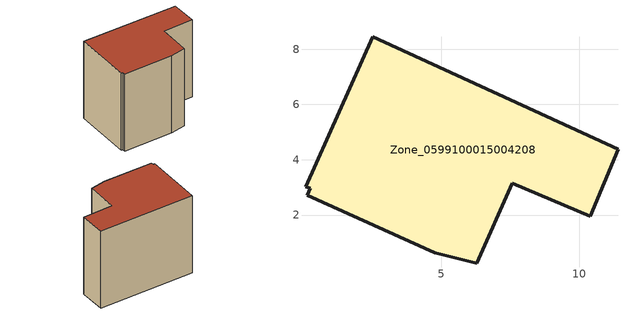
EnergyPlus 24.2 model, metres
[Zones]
Zone_0599100015004208
 floor ground (C_G): 4.76,0.64 0.17,2.72 0.27,2.97 0.1,3.02 2.53,8.45 11.4,4.37 10.39,1.96 7.58,3.15 6.28,0.25 z0.8
 wall outside (C_F): 10.39,1.96 11.4,4.37 2.53,8.45 0.1,3.02 0.27,2.97 0.17,2.72 4.76,0.64 6.28,0.25 7.58,3.15 10.39,1.96 z0.8:9.19
 roof outside (C_R): 4.76,0.64 6.28,0.25 7.58,3.15 10.39,1.96 11.4,4.37 2.53,8.45 0.1,3.02 0.27,2.97 0.17,2.72 z9.19
[BUILDING]
Pand.0599100015004208: North Axis=0; Terrain=City; Loads Convergence Tolerance Value=0.04; Temperature Convergence Tolerance Value=0.4; Solar Distribution=FullExterior; Maximum Number of Warmup Days=25; Minimum Number of Warmup Days=1
[Site:Location]
Rotterdam.The.Hague.AP_ZH_NLD Design_Conditions: Latitude=51.96; Longitude=4.45; Time Zone=1; Elevation=-4.5
[SITE:GROUNDTEMPERATURE:BUILDINGSURFACE]
18, 18, 18, 18, 18, 18, 18, 18, 18, 18, 18, 18
[MATERIAL] Thermal Absorptance=0.9; Solar Absorptance=0.7; Visible Absorptance=0.7
Name | Roughness | Thickness | Conductivity | Density | Specific Heat
G.TC.1946-1964 | MediumSmooth | 0.15 | 1 | 540 | 1210
F.TC.1946-1964 | Rough | 0.3 | 0.857143 | 1920 | 840
R.TC.1946-1964 | MediumRough | 0.2 | 0.235294 | 1500 | 1000
[CONSTRUCTION]
C_G: G.TC.1946-1964
C_F: F.TC.1946-1964
C_R: R.TC.1946-1964
[ZONE]
Zone_0599100015004208: Type=1; Multiplier=1; Ceiling Height=Autocalculate; Volume=Autocalculate; Floor Area=autocalculate; Part of Total Floor Area=Yes
[ZONEINFILTRATION:DESIGNFLOWRATE]
Infil_Zone_0599100015004208: Zone or ZoneList or Space or SpaceList=Zone_0599100015004208; Schedule=AlwaysOn; Design Flow Rate Calculation Method=Flow/Area; Flow Rate per Floor Area=0.003; Constant Term Coefficient=1; Temperature Term Coefficient=0; Velocity Term Coefficient=0; Velocity Squared Term Coefficient=0
[HVACTEMPLATE:ZONE:IDEALLOADSAIRSYSTEM]
Zone_0599100015004208: Maximum Heating Supply Air Temperature=50; Minimum Cooling Supply Air Temperature=13; Maximum Heating Supply Air Humidity Ratio=0.0156; Minimum Cooling Supply Air Humidity Ratio=0.0077; Heating Limit=NoLimit; Cooling Limit=NoLimit; Dehumidification Control Type=ConstantSensibleHeatRatio; Cooling Sensible Heat Ratio=0.7; Dehumidification Setpoint=60; Humidification Control Type=None; Humidification Setpoint=30; Outdoor Air Method=None; Outdoor Air Flow Rate per Person=0.00944; Outdoor Air Flow Rate per Zone Floor Area=0; Outdoor Air Flow Rate per Zone=0; Demand Controlled Ventilation Type=None; Outdoor Air Economizer Type=NoEconomizer; Heat Recovery Type=None; Sensible Heat Recovery Effectiveness=0.7; Latent Heat Recovery Effectiveness=0.65
[ZONECONTROL:THERMOSTAT]
ThermostatControl_Zone_0599100015004208: Zone or ZoneList=Zone_0599100015004208; Control Type Schedule=DualSetpointControlType; Control 1=Thermostat_Zone_0599100015004208; Temperature Difference Between Cutout And Setpoint=0
[THERMOSTATSETPOINT:DUALSETPOINT]
Thermostat_Zone_0599100015004208: Heating Setpoint Temperature Schedule=HeatingSetpoint_Zone_0599100015004208; Cooling Setpoint Temperature Schedule=CoolingSetpoint_Zone_0599100015004208
[SCHEDULE:COMPACT]
HeatingSetpoint_Zone_0599100015004208: Through: 12/31, For: AllDays, Until: 24:00, 21
CoolingSetpoint_Zone_0599100015004208: Through: 12/31, For: AllDays, Until: 24:00, 24
DualSetpointControlType: Through: 12/31, For: AllDays, Until: 24:00, 4
AlwaysOn: Through: 12/31, For: AllDays, Until: 24:00, 1
